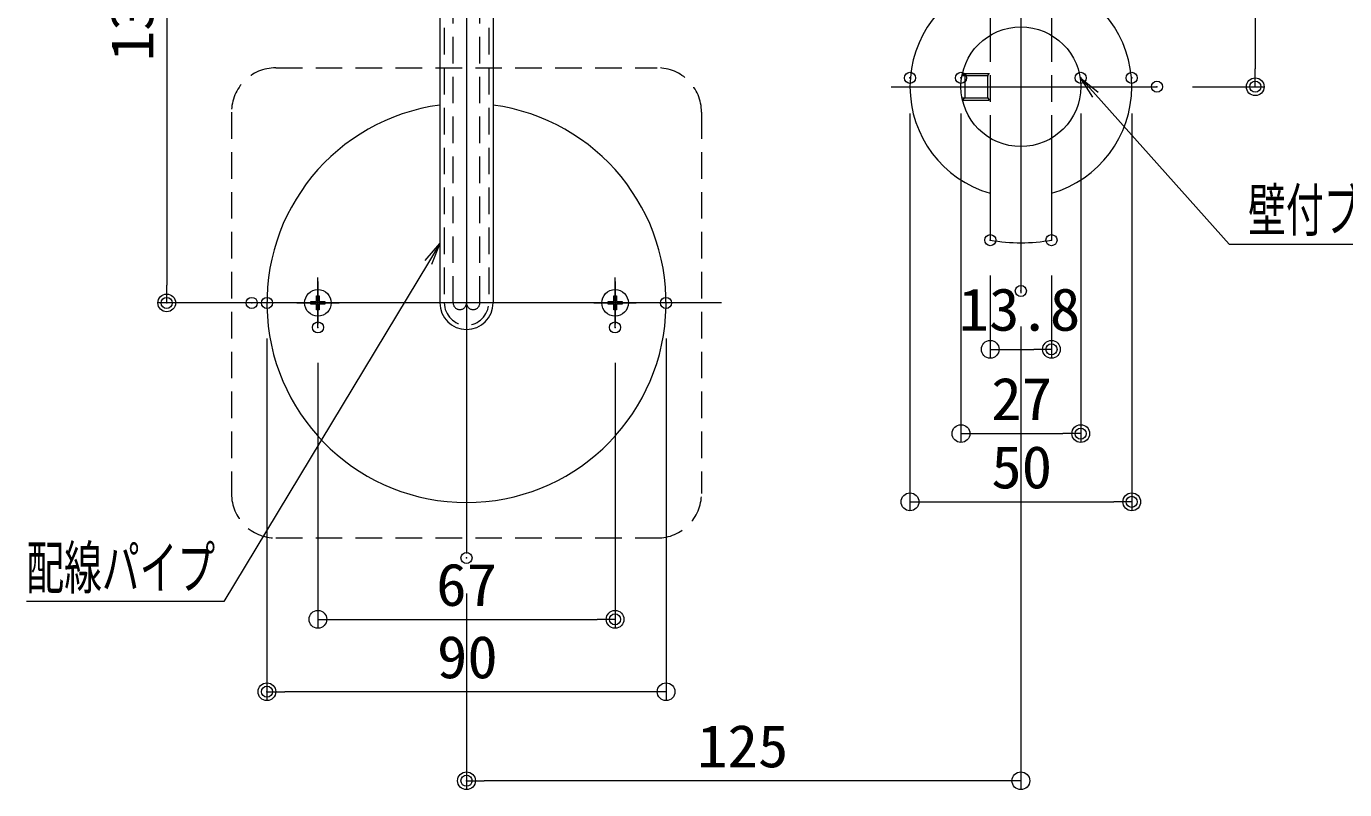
# Model space of a CAD drawing. Units: millimetres, scale not verified. Extents: x -1001 to 999, y -692 to 692.
# Drawn here: x -804.3 to -507.1, y -312.5 to -140.4 of the extents above; entities that cross this region are included whole.
import ezdxf
from ezdxf.enums import TextEntityAlignment as Align

# ---------------------------------------------------------------- set-up
doc = ezdxf.new("R2010")
doc.units = ezdxf.units.MM
doc.header["$LTSCALE"] = 5
doc.header["$PDMODE"] = 32
doc.header["$PDSIZE"] = 2.5
doc.linetypes.add('DASHED1', pattern=[1.8, 1.2, -0.6])
for name, color, linetype, lineweight in [('0-3_sunpou', 1, 'Continuous', 9), ('0-4_0', 6, 'DASHED1', 9), ('0-5_DEFPOINTS', 7, 'Continuous', 9), ('0-6_center', 5, 'Continuous', 9), ('0-B_GRE_SSD', 134, 'DASHED1', 9), ('0-C_ﾌﾞﾗｹｯﾄ', 4, 'Continuous', 9), ('0-E_BLU_SSD', 134, 'DASHED1', 9)]:
    doc.layers.add(name, color=color, linetype=linetype, lineweight=lineweight)
doc.layers.add('0-D_4', color=7, linetype='Continuous')
doc.styles.add('ＭＳ ゴシック', font='')
doc.styles.get('ＭＳ ゴシック').set_extended_font_data('MS Gothic')

# ---------------------------------------------------------------- blocks, each defined once
blk = doc.blocks.new('_ORIGIN')
at = {"layer": '0-4_0', "color": 1, "linetype": 'Continuous'}
blk.add_line((0, 0), (-5, 0), dxfattribs=at)
blk.add_circle((0, 0), 2.5, dxfattribs=at)
blk = doc.blocks.new('M4中心線')
at = {"layer": '0-4_0', "color": 7, "linetype": 'Continuous'}
for p, q in [((0, 31.95), (0, -31.95)), ((-31.95, 0), (31.95, 0))]:
    blk.add_line(p, q, dxfattribs=at)
blk = doc.blocks.new('KM4頭ｻﾗ')
at = {"layer": '0-4_0', "color": 7, "linetype": 'Continuous'}
blk.add_lwpolyline([(2, 10.5), (2, 2), (10.5, 2), (10.5, -2), (2, -2), (2, -10.5), (-2, -10.5), (-2, -2), (-10.5, -2), (-10.5, 2), (-2, 2), (-2, 10.5)], close=True, dxfattribs=at)
blk.add_circle((0, 0), 20, dxfattribs=at)
blk = doc.blocks.new('KM4ｻﾗ頭正')
at = {"layer": '0-4_0'}
for name in ['M4中心線', 'KM4頭ｻﾗ']:
    blk.add_blockref(name, (0, 0), dxfattribs=at)
blk = doc.blocks.new('MLeader5')
at = {"layer": '0-3_sunpou', "color": 7}
blk.add_line((-566.579, -152.023), (-563.249, -155.753), dxfattribs=at)
at = {"layer": '0-3_sunpou'}
blk.add_line((-531.338, -189.485), (-413.105, -189.485), dxfattribs=at)
at = {"layer": '0-3_sunpou', "color": 7}
blk.add_lwpolyline([(-563.871, -156.308), (-566.579, -152.023), (-562.628, -155.198)], dxfattribs=at)
at = {"layer": '0-3_sunpou'}
blk.add_lwpolyline([(-563.249, -155.753), (-533.138, -189.485), (-531.338, -189.485)], dxfattribs=at)
at = {"layer": '0-3_sunpou', "color": 2, "style": 'ＭＳ ゴシック', "width": 0.65}
blk.add_text('壁付ブラケット；ステンレス製', height=9.604, dxfattribs=at).set_placement((-528.838, -189.463), align=Align.BOTTOM_LEFT)
blk = doc.blocks.new('MLeader10')
at = {"layer": '0-3_sunpou', "color": 7}
blk.add_line((-711.079, -189.333), (-713.662, -193.614), dxfattribs=at)
at = {"layer": '0-3_sunpou'}
blk.add_line((-761.565, -270.018), (-804.323, -270.018), dxfattribs=at)
at = {"layer": '0-3_sunpou', "color": 7}
blk.add_lwpolyline([(-714.376, -193.183), (-711.079, -189.333), (-712.949, -194.044)], dxfattribs=at)
at = {"layer": '0-3_sunpou'}
blk.add_lwpolyline([(-713.662, -193.614), (-759.765, -270.018), (-761.565, -270.018)], dxfattribs=at)
at = {"layer": '0-3_sunpou', "color": 2, "style": 'ＭＳ ゴシック', "width": 0.65}
blk.add_text('配線パイプ', height=9.604, dxfattribs=at).set_placement((-804.323, -270.081), align=Align.BOTTOM_LEFT)

msp = doc.modelspace()

# ---------------------------------------------------------------- linework, layer by layer
at = {"layer": '0-3_sunpou'}
for p, q in [((-527.227, -57.732), (-527.227, -149.993)), ((-772.678, -76.732), (-772.678, -198.732)), ((-541.384, -153.993), (-525.227, -153.993)), ((-605.079, -159.993), (-605.079, -249.578)), ((-593.579, -159.993), (-593.579, -234.193)), ((-566.579, -159.993), (-566.579, -234.193)), ((-555.079, -159.993), (-555.079, -249.578)), ((-586.979, -196.576), (-586.979, -215.199)), ((-573.179, -196.576), (-573.179, -215.199)), ((-761.5, -202.732), (-774.678, -202.732)), ((-580.079, -208.029), (-580.079, -312.464)), ((-750.079, -210.732), (-750.079, -292.39)), ((-660.079, -210.732), (-660.079, -292.39)), ((-582.979, -213.199), (-577.179, -213.199)), ((-738.579, -216.264), (-738.579, -276.073)), ((-671.579, -216.264), (-671.579, -276.073)), ((-589.579, -232.193), (-570.579, -232.193)), ((-601.079, -247.578), (-559.079, -247.578)), ((-705.079, -268.233), (-705.079, -312.464)), ((-734.579, -274.073), (-675.579, -274.073)), ((-664.079, -290.39), (-746.079, -290.39)), ((-584.079, -310.464), (-701.079, -310.464))]:
    msp.add_line(p, q, dxfattribs=at)
at = {"layer": '0-4_0', "color": 7}
for p, q in [((-710.079, -77.732), (-710.079, -202.732)), ((-700.079, -77.732), (-700.079, -202.732)), ((-586.979, -142.39), (-586.979, -165.597)), ((-573.179, -142.39), (-573.179, -165.597))]:
    msp.add_line(p, q, dxfattribs=at)
at = {"layer": '0-4_0', "color": 7, "linetype": 'Continuous'}
for p, q in [((-711.079, -86.732), (-711.079, -202.732)), ((-699.079, -86.732), (-699.079, -202.732))]:
    msp.add_line(p, q, dxfattribs=at)
at = {"layer": '0-4_0'}
for p, q in [((-593.345, -151.493), (-587.129, -151.493)), ((-593.241, -150.993), (-587.129, -150.993)), ((-593.345, -156.493), (-587.129, -156.493)), ((-593.241, -156.993), (-587.129, -156.993))]:
    msp.add_line(p, q, dxfattribs=at)
for points in [[(-593.241, -150.993), (-592.741, -151.493), (-592.741, -156.493), (-593.241, -156.993)], [(-587.129, -150.993), (-587.629, -151.493), (-587.629, -156.493), (-587.129, -156.993)]]:
    msp.add_lwpolyline(points, dxfattribs=at)
at = {"layer": '0-4_0', "color": 7, "linetype": 'Continuous'}
for radius, start, end in [(45, 97.66226, 82.33774), (6, 180, 360)]:
    msp.add_arc((-705.079, -202.732), radius, start, end, dxfattribs=at)
at = {"layer": '0-4_0', "color": 7}
msp.add_arc((-705.079, -202.732), 5, 180, 360, dxfattribs=at)
at = {"layer": '0-5_DEFPOINTS'}
for p in [(-605.079, -151.993), (-593.579, -151.993), (-566.579, -151.993), (-555.079, -151.993), (-549.384, -153.993), (-527.227, -153.993), (-586.979, -188.576), (-573.179, -188.576), (-580.079, -200.029), (-772.678, -202.732), (-753.5, -202.732), (-750.079, -202.732), (-660.079, -202.732), (-738.579, -208.264), (-671.579, -208.264), (-573.179, -213.199), (-566.579, -232.193), (-555.079, -247.578), (-705.079, -260.233), (-671.579, -274.073), (-750.079, -290.39), (-705.079, -310.464)]:
    msp.add_point(p, dxfattribs=at)
at = {"layer": '0-6_center'}
for p, q in [((-580.079, -11.329), (-580.079, -200.515)), ((-705.079, -47), (-705.079, -259.233)), ((-609.311, -153.993), (-549.384, -153.993)), ((-738.579, -208.264), (-738.579, -196.984)), ((-671.579, -208.264), (-671.579, -196.984)), ((-647.57, -202.732), (-766.638, -202.732))]:
    msp.add_line(p, q, dxfattribs=at)
at = {"layer": '0-B_GRE_SSD'}
for p, q in [((-708.079, -202.732), (-708.079, -80.732)), ((-702.079, -202.732), (-702.079, -80.732))]:
    msp.add_line(p, q, dxfattribs=at)
for centre in [(-706.579, -202.732), (-703.579, -202.732)]:
    msp.add_arc(centre, 1.5, 180, 0, dxfattribs=at)
at = {"layer": '0-C_ﾌﾞﾗｹｯﾄ'}
for p, q in [((-586.979, -104.115), (-586.979, -142.39)), ((-573.179, -104.115), (-573.179, -142.39)), ((-586.979, -165.597), (-586.979, -188.576)), ((-573.179, -165.597), (-573.179, -188.576))]:
    msp.add_line(p, q, dxfattribs=at)
msp.add_circle((-580.079, -153.993), 13.5, dxfattribs=at)
for centre, radius, start, end in [((-580.079, -153.993), 25, 106.02162, 253.97838), ((-580.079, -153.993), 25, 286.02162, 73.97838), ((-580.079, -149.175), 40, 260.06679, 279.93321)]:
    msp.add_arc(centre, radius, start, end, dxfattribs=at)
at = {"layer": '0-E_BLU_SSD'}
for p, q in [((-748.079, -149.732), (-662.079, -149.732)), ((-758.079, -159.732), (-758.079, -245.732)), ((-652.079, -159.732), (-652.079, -245.732)), ((-748.079, -255.732), (-662.079, -255.732))]:
    msp.add_line(p, q, dxfattribs=at)
for centre, start, end in [((-748.079, -159.732), 90, 180), ((-662.079, -159.732), 0, 90), ((-748.079, -245.732), 180, 270), ((-662.079, -245.732), 270, 0)]:
    msp.add_arc(centre, 10, start, end, dxfattribs=at)

# ---------------------------------------------------------------- block references
at = {"layer": '0-3_sunpou', "xscale": 0.8, "yscale": 0.8}
for p, rotation in [((-527.227, -153.993), 270), ((-772.678, -202.732), 270), ((-586.979, -213.199), 180), ((-593.579, -232.193), 180), ((-605.079, -247.578), 180), ((-738.579, -274.073), 180), ((-750.079, -290.39), 180), ((-705.079, -310.464), 180)]:
    msp.add_blockref('_ORIGIN', p, dxfattribs=dict(at, rotation=rotation))
at = {"layer": '0-3_sunpou'}
for name in ['MLeader5', 'MLeader10']:
    msp.add_blockref(name, (0, 0), dxfattribs=at)
at = {"layer": '0-3_sunpou', "xscale": 0.8, "yscale": 0.8}
for p in [(-573.179, -213.199), (-566.579, -232.193), (-555.079, -247.578), (-671.579, -274.073), (-660.079, -290.39), (-580.079, -310.464)]:
    msp.add_blockref('_ORIGIN', p, dxfattribs=at)
at = {"layer": '0-D_4', "xscale": 0.15, "yscale": 0.15}
for p in [(-738.579, -202.732), (-671.579, -202.732)]:
    msp.add_blockref('KM4ｻﾗ頭正', p, dxfattribs=at)

# ---------------------------------------------------------------- texts
at = {"layer": '0-3_sunpou', "color": 2, "style": 'ＭＳ ゴシック', "width": 1.05}
msp.add_text('130', height=9.604, rotation=90, dxfattribs=at).set_placement((-772.827, -148.232), align=Align.BOTTOM_LEFT)
for s, p in [('13.8', (-594.112, -211.879)), ('27', (-586.746, -232.044)), ('50', (-586.746, -247.428)), ('67', (-711.912, -273.923)), ('90', (-711.746, -290.241)), ('125', (-653.079, -310.314))]:
    msp.add_text(s, height=9.604, dxfattribs=at).set_placement(p, align=Align.BOTTOM_LEFT)

doc.saveas('drawing.dxf')
